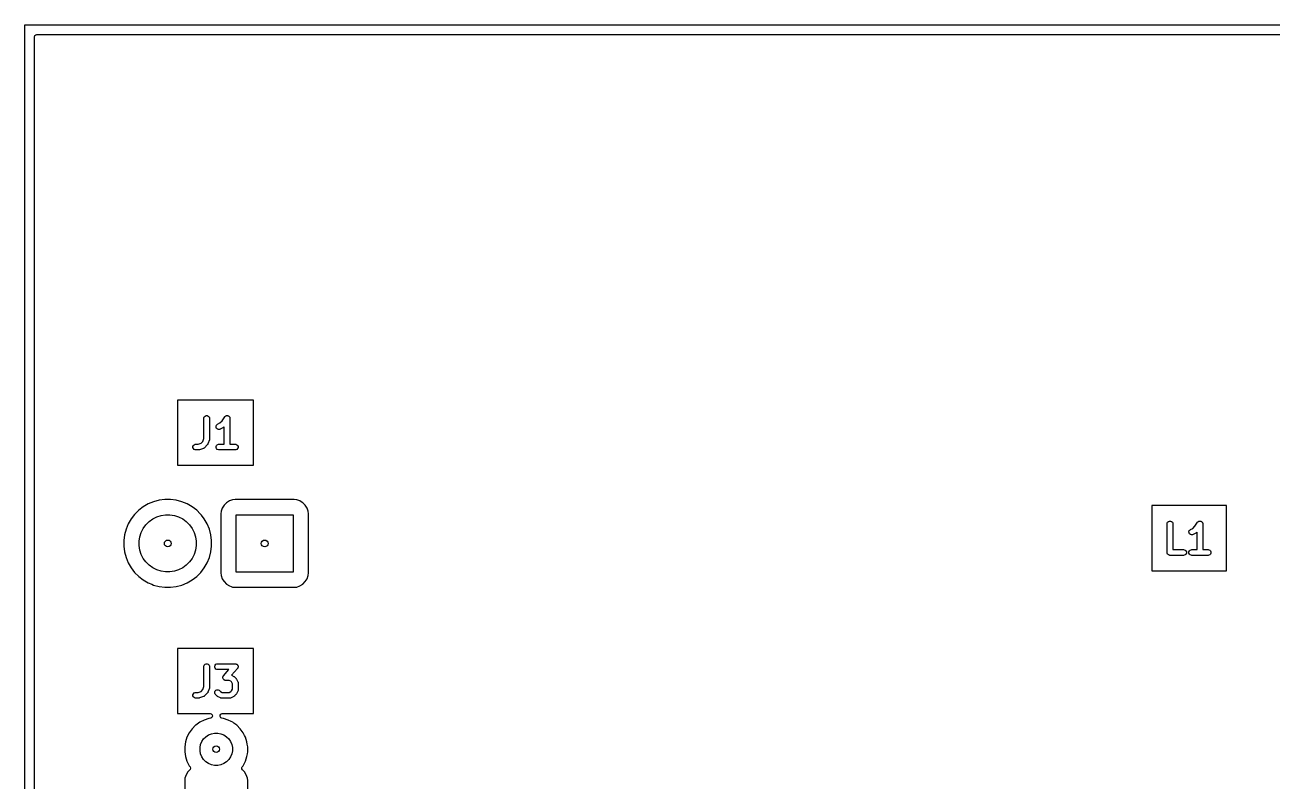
# Model space of a CAD drawing. Extents: x 20 to 124, y -124 to -20.
# Drawn here: x 20 to 85.3, y -59.6 to -20 of the extents above; entities that cross this region are included whole.
import ezdxf

# ---------------------------------------------------------------- set-up
doc = ezdxf.new("R2010")
doc.units = 0
doc.layers.add('BLACK', color=7, linetype='CONTINUOUS')
doc.layers.add('WHITE', color=7, linetype='CONTINUOUS')

msp = doc.modelspace()

# ---------------------------------------------------------------- linework, layer by layer
at = {"layer": 'BLACK', "linetype": 'CONTINUOUS'}
for p, q in [((20.5005, -20.6245), (20.520185, -20.557461)), ((20.5005, -43.073053), (20.5005, -20.6245)), ((20.520185, -20.557461), (20.572989, -20.511706)), ((20.572989, -20.511706), (20.6245, -20.5005)), ((20.6245, -20.5005), (123.3755, -20.5005)), ((31.9755, -39.657484), (27.993071, -39.657484)), ((27.993071, -39.657484), (27.993071, -43.073053)), ((31.9755, -43.073053), (31.9755, -39.657484)), ((29.39528, -40.532492), (29.436664, -40.491108)), ((29.436664, -40.491108), (29.490736, -40.46871)), ((29.490736, -40.46871), (29.549264, -40.46871)), ((29.549264, -40.46871), (29.603336, -40.491108)), ((29.603336, -40.491108), (29.64472, -40.532492)), ((30.466819, -40.53238), (30.485251, -40.509872)), ((30.485251, -40.509872), (30.497593, -40.501606)), ((30.497593, -40.501606), (30.508092, -40.491108)), ((30.508092, -40.491108), (30.521668, -40.485484)), ((30.521668, -40.485484), (30.533881, -40.477306)), ((30.533881, -40.477306), (30.548442, -40.474393)), ((30.548442, -40.474393), (30.562164, -40.46871)), ((30.562164, -40.46871), (30.576861, -40.46871)), ((30.576861, -40.46871), (30.591271, -40.465828)), ((30.591271, -40.465828), (30.605841, -40.46871)), ((30.605841, -40.46871), (30.620692, -40.46871)), ((30.620692, -40.46871), (30.634266, -40.474332)), ((30.634266, -40.474332), (30.648685, -40.477185)), ((30.648685, -40.477185), (30.661045, -40.485425)), ((30.661045, -40.485425), (30.674764, -40.491108)), ((30.674764, -40.491108), (30.685153, -40.501497)), ((30.685153, -40.501497), (30.697384, -40.509651)), ((30.697384, -40.509651), (30.705649, -40.521993)), ((29.37, -40.615828), (29.372882, -40.586564)), ((29.37, -41.662916), (29.37, -40.615828)), ((29.372882, -40.586564), (29.39528, -40.532492)), ((29.64472, -40.532492), (29.667118, -40.586564)), ((29.667118, -40.586564), (29.67, -40.615828)), ((29.67, -40.615828), (29.67, -41.687257)), ((30.014035, -41.025639), (30.032542, -40.970116)), ((30.018184, -41.084019), (30.014035, -41.025639)), ((30.044358, -41.136368), (30.018184, -41.084019)), ((30.032542, -40.970116), (30.070889, -40.925901)), ((30.088573, -41.174715), (30.044358, -41.136368)), ((30.070889, -40.925901), (30.095775, -40.910236)), ((30.095775, -40.910236), (30.21686, -40.849692)), ((30.21686, -40.849692), (30.332001, -40.734551)), ((30.372796, -41.107135), (30.229939, -41.178564)), ((30.332001, -40.734551), (30.466621, -40.532623)), ((30.385389, -41.099207), (30.372796, -41.107135)), ((30.389049, -41.097692), (30.385389, -41.099207)), ((30.393168, -41.09431), (30.389049, -41.097692)), ((30.397682, -41.09147), (30.393168, -41.09431)), ((30.400278, -41.088476), (30.397682, -41.09147)), ((30.41178, -41.079037), (30.400278, -41.088476)), ((30.441428, -41.049389), (30.41178, -41.079037)), ((30.441428, -41.965828), (30.441428, -41.049389)), ((30.466621, -40.532623), (30.466687, -40.532542)), ((30.466687, -40.532542), (30.466708, -40.532492)), ((30.466708, -40.532492), (30.466819, -40.53238)), ((30.705649, -40.521993), (30.716148, -40.532492)), ((30.716148, -40.532492), (30.721771, -40.546068)), ((30.721771, -40.546068), (30.72995, -40.558281)), ((30.72995, -40.558281), (30.732862, -40.572843)), ((30.732862, -40.572843), (30.738546, -40.586564)), ((30.738546, -40.586564), (30.741397, -40.615516)), ((30.741397, -40.615516), (30.741428, -40.61567)), ((30.741428, -40.61567), (30.741417, -40.615722)), ((30.741417, -40.615722), (30.741428, -40.615828)), ((30.741428, -40.615828), (30.741428, -41.965828)), ((29.317466, -41.820514), (29.37, -41.662916)), ((29.662302, -41.734692), (29.590873, -41.948977)), ((29.665601, -41.720182), (29.662302, -41.734692)), ((29.667118, -41.716521), (29.665601, -41.720182)), ((29.66764, -41.711212), (29.667118, -41.716521)), ((29.668822, -41.706018), (29.66764, -41.711212)), ((29.67, -41.687257), (29.668541, -41.702068)), ((29.668541, -41.702068), (29.668822, -41.706018)), ((30.144096, -41.193222), (30.088573, -41.174715)), ((30.202476, -41.189073), (30.144096, -41.193222)), ((30.229939, -41.178564), (30.202476, -41.189073)), ((28.801453, -42.086564), (28.823851, -42.032492)), ((28.801453, -42.145092), (28.801453, -42.086564)), ((28.823851, -42.199164), (28.801453, -42.145092)), ((28.823851, -42.032492), (28.865235, -41.991108)), ((28.865235, -42.240548), (28.823851, -42.199164)), ((28.865235, -41.991108), (28.919307, -41.96871)), ((28.919307, -42.262946), (28.865235, -42.240548)), ((28.919307, -41.96871), (28.948571, -41.965828)), ((28.948571, -42.265828), (28.919307, -42.262946)), ((28.948571, -41.965828), (29.067085, -41.965828)), ((29.091428, -42.265828), (28.948571, -42.265828)), ((29.067085, -41.965828), (29.224687, -41.913294)), ((29.106233, -42.264369), (29.091428, -42.265828)), ((29.110188, -42.264651), (29.106233, -42.264369)), ((29.115389, -42.263468), (29.110188, -42.264651)), ((29.120692, -42.262946), (29.115389, -42.263468)), ((29.124349, -42.26143), (29.120692, -42.262946)), ((29.138862, -42.258131), (29.124349, -42.26143)), ((29.353148, -42.186703), (29.138862, -42.258131)), ((29.224687, -41.913294), (29.317466, -41.820514)), ((29.379999, -42.174715), (29.353148, -42.186703)), ((29.38407, -42.171183), (29.379999, -42.174715)), ((29.38905, -42.169121), (29.38407, -42.171183)), ((29.41178, -42.150466), (29.38905, -42.169121)), ((29.554637, -42.007608), (29.41178, -42.150466)), ((29.573292, -41.984877), (29.554637, -42.007608)), ((29.575354, -41.979897), (29.573292, -41.984877)), ((29.578885, -41.975827), (29.575354, -41.979897)), ((29.590873, -41.948977), (29.578885, -41.975827)), ((30.015739, -42.086564), (30.038137, -42.032492)), ((30.015739, -42.145092), (30.015739, -42.086564)), ((30.038137, -42.199164), (30.015739, -42.145092)), ((30.038137, -42.032492), (30.079521, -41.991108)), ((30.079521, -42.240548), (30.038137, -42.199164)), ((30.079521, -41.991108), (30.133593, -41.96871)), ((30.133593, -42.262946), (30.079521, -42.240548)), ((30.133593, -41.96871), (30.162857, -41.965828)), ((30.162857, -42.265828), (30.133593, -42.262946)), ((30.162857, -41.965828), (30.441428, -41.965828)), ((31.02, -42.265828), (30.162857, -42.265828)), ((30.741428, -41.965828), (31.02, -41.965828)), ((31.02, -41.965828), (31.049264, -41.96871)), ((31.049264, -42.262946), (31.02, -42.265828)), ((31.049264, -41.96871), (31.103336, -41.991108)), ((31.103336, -42.240548), (31.049264, -42.262946)), ((31.103336, -41.991108), (31.14472, -42.032492)), ((31.14472, -42.199164), (31.103336, -42.240548)), ((31.14472, -42.032492), (31.167118, -42.086564)), ((31.167118, -42.145092), (31.14472, -42.199164)), ((31.167118, -42.086564), (31.167118, -42.145092)), ((20.5005, -47.011723), (20.5005, -43.073053)), ((27.993071, -43.073053), (31.9755, -43.073053)), ((26.738939, -44.979413), (26.460338, -45.094814)), ((27.030233, -44.901361), (26.738939, -44.979413)), ((27.329206, -44.862001), (27.030233, -44.901361)), ((27.329211, -44.862), (27.329206, -44.862001)), ((27.329217, -44.862), (27.329211, -44.862)), ((27.630783, -44.862), (27.329217, -44.862)), ((27.630788, -44.862), (27.630783, -44.862)), ((27.630793, -44.862001), (27.630788, -44.862)), ((27.929766, -44.901361), (27.630793, -44.862001)), ((28.22106, -44.979413), (27.929766, -44.901361)), ((28.499661, -45.094814), (28.22106, -44.979413)), ((30.557737, -45.032684), (30.430184, -45.160237)), ((30.710476, -44.936711), (30.557737, -45.032684)), ((30.880745, -44.877131), (30.710476, -44.936711)), ((30.88075, -44.87713), (30.880745, -44.877131)), ((31.015039, -44.862), (30.88075, -44.87713)), ((31.015046, -44.862), (31.015039, -44.862)), ((34.104954, -44.862), (31.015046, -44.862)), ((34.10496, -44.862), (34.104954, -44.862)), ((34.239249, -44.87713), (34.10496, -44.862)), ((34.239254, -44.877131), (34.239249, -44.87713)), ((34.409523, -44.936711), (34.239254, -44.877131)), ((34.477482, -44.979413), (34.409523, -44.936711)), ((34.562262, -45.032684), (34.477482, -44.979413)), ((34.689816, -45.160238), (34.562262, -45.032684)), ((25.746679, -45.642421), (25.563099, -45.881668)), ((25.746685, -45.642414), (25.746679, -45.642421)), ((25.959914, -45.429185), (25.746685, -45.642414)), ((25.959921, -45.429179), (25.959914, -45.429185)), ((26.199168, -45.245599), (25.959921, -45.429179)), ((26.460328, -45.094818), (26.199168, -45.245599)), ((26.460338, -45.094814), (26.460328, -45.094818)), ((26.905975, -45.776681), (27.129832, -45.703945)), ((27.129832, -45.703945), (27.362311, -45.667124)), ((27.362311, -45.667124), (27.597689, -45.667124)), ((27.597689, -45.667124), (27.830168, -45.703945)), ((27.830168, -45.703945), (28.054025, -45.776681)), ((28.499671, -45.094818), (28.499661, -45.094814)), ((28.760831, -45.245599), (28.499671, -45.094818)), ((29.000078, -45.429179), (28.760831, -45.245599)), ((29.000085, -45.429185), (29.000078, -45.429179)), ((29.188439, -45.617539), (29.000085, -45.429185)), ((29.213314, -45.642414), (29.188439, -45.617539)), ((29.21332, -45.642421), (29.213314, -45.642414)), ((29.249486, -45.689553), (29.21332, -45.642421)), ((29.3969, -45.881668), (29.249486, -45.689553)), ((30.27463, -45.48325), (30.2595, -45.617539)), ((30.2595, -45.617539), (30.2595, -48.70746)), ((30.274631, -45.483245), (30.27463, -45.48325)), ((30.334211, -45.312976), (30.274631, -45.483245)), ((30.430184, -45.160237), (30.334211, -45.312976)), ((31.06, -48.6625), (31.06, -45.6625)), ((31.06, -45.6625), (34.06, -45.6625)), ((34.06, -45.6625), (34.06, -48.6625)), ((34.785789, -45.312978), (34.689816, -45.160238)), ((34.845368, -45.483245), (34.785789, -45.312978)), ((34.8605, -45.617546), (34.845368, -45.483245)), ((34.8605, -48.596328), (34.8605, -45.617546)), ((82.946215, -45.182484), (79.035214, -45.182484)), ((79.035214, -45.182484), (79.035214, -48.596328)), ((82.946215, -45.617539), (82.946215, -45.182484)), ((82.946215, -48.596328), (82.946215, -45.617539)), ((25.412314, -46.142838), (25.296913, -46.421439)), ((25.412318, -46.142828), (25.412314, -46.142838)), ((25.563099, -45.881668), (25.412318, -46.142828)), ((26.094181, -46.588475), (26.20104, -46.378752)), ((26.20104, -46.378752), (26.339391, -46.188328)), ((26.339391, -46.188328), (26.505828, -46.021891)), ((26.505828, -46.021891), (26.696252, -45.88354)), ((26.696252, -45.88354), (26.905975, -45.776681)), ((28.054025, -45.776681), (28.263748, -45.88354)), ((28.263748, -45.88354), (28.454172, -46.021891)), ((28.454172, -46.021891), (28.620609, -46.188328)), ((28.620609, -46.188328), (28.75896, -46.378752)), ((28.75896, -46.378752), (28.865819, -46.588475)), ((29.547683, -46.142832), (29.3969, -45.881668)), ((29.663087, -46.421442), (29.547683, -46.142832)), ((79.840714, -46.140828), (79.843596, -46.111564)), ((79.840714, -47.640828), (79.840714, -46.140828)), ((79.843596, -46.111564), (79.865994, -46.057492)), ((79.865994, -46.057492), (79.907378, -46.016108)), ((79.907378, -46.016108), (79.96145, -45.99371)), ((79.96145, -45.99371), (80.019978, -45.99371)), ((80.019978, -45.99371), (80.07405, -46.016108)), ((80.07405, -46.016108), (80.115434, -46.057492)), ((80.115434, -46.057492), (80.137832, -46.111564)), ((80.137832, -46.111564), (80.140714, -46.140828)), ((80.140714, -46.140828), (80.140714, -47.490828)), ((81.06649, -46.435236), (81.187575, -46.374692)), ((81.187575, -46.374692), (81.302716, -46.259551)), ((81.302716, -46.259551), (81.437336, -46.057623)), ((81.437336, -46.057623), (81.437402, -46.057542)), ((81.437402, -46.057542), (81.437423, -46.057492)), ((81.437423, -46.057492), (81.437534, -46.05738)), ((81.437534, -46.05738), (81.455966, -46.034872)), ((81.455966, -46.034872), (81.468308, -46.026606)), ((81.468308, -46.026606), (81.478807, -46.016108)), ((81.478807, -46.016108), (81.492383, -46.010484)), ((81.492383, -46.010484), (81.504596, -46.002306)), ((81.504596, -46.002306), (81.519157, -45.999393)), ((81.519157, -45.999393), (81.532879, -45.99371)), ((81.532879, -45.99371), (81.547576, -45.99371)), ((81.547576, -45.99371), (81.561986, -45.990828)), ((81.561986, -45.990828), (81.576556, -45.99371)), ((81.576556, -45.99371), (81.591407, -45.99371)), ((81.591407, -45.99371), (81.604981, -45.999332)), ((81.604981, -45.999332), (81.6194, -46.002185)), ((81.6194, -46.002185), (81.63176, -46.010425)), ((81.63176, -46.010425), (81.645479, -46.016108)), ((81.645479, -46.016108), (81.655868, -46.026497)), ((81.655868, -46.026497), (81.668099, -46.034651)), ((81.668099, -46.034651), (81.676364, -46.046993)), ((81.676364, -46.046993), (81.686863, -46.057492)), ((81.686863, -46.057492), (81.692486, -46.071068)), ((81.692486, -46.071068), (81.700665, -46.083281)), ((81.700665, -46.083281), (81.703577, -46.097843)), ((81.703577, -46.097843), (81.709261, -46.111564)), ((81.709261, -46.111564), (81.712112, -46.140516)), ((81.712112, -46.140516), (81.712143, -46.14067)), ((81.712143, -46.14067), (81.712132, -46.140722)), ((81.712132, -46.140722), (81.712143, -46.140828)), ((81.712143, -46.140828), (81.712143, -47.490828)), ((20.5005, -56.078053), (20.5005, -47.011723)), ((25.179501, -47.011706), (25.1795, -47.011723)), ((25.1795, -47.011723), (25.1795, -47.313276)), ((25.218861, -46.712733), (25.179501, -47.011706)), ((25.296913, -46.421439), (25.218861, -46.712733)), ((25.984624, -47.044811), (26.021445, -46.812332)), ((25.984624, -47.280189), (25.984624, -47.044811)), ((26.021445, -46.812332), (26.094181, -46.588475)), ((28.865819, -46.588475), (28.938555, -46.812332)), ((28.938555, -46.812332), (28.975376, -47.044811)), ((28.975376, -47.044811), (28.975376, -47.280189)), ((29.741138, -46.712732), (29.663087, -46.421442)), ((29.7805, -47.011717), (29.741138, -46.712732)), ((29.7805, -47.313283), (29.7805, -47.011717)), ((80.98475, -46.550639), (81.003257, -46.495116)), ((80.988899, -46.609019), (80.98475, -46.550639)), ((81.015073, -46.661368), (80.988899, -46.609019)), ((81.003257, -46.495116), (81.041604, -46.450901)), ((81.059288, -46.699715), (81.015073, -46.661368)), ((81.041604, -46.450901), (81.06649, -46.435236)), ((81.114811, -46.718222), (81.059288, -46.699715)), ((81.173191, -46.714073), (81.114811, -46.718222)), ((81.200654, -46.703564), (81.173191, -46.714073)), ((81.343511, -46.632135), (81.200654, -46.703564)), ((81.356104, -46.624207), (81.343511, -46.632135)), ((81.359764, -46.622692), (81.356104, -46.624207)), ((81.363883, -46.61931), (81.359764, -46.622692)), ((81.368397, -46.61647), (81.363883, -46.61931)), ((81.370993, -46.613476), (81.368397, -46.61647)), ((81.382495, -46.604037), (81.370993, -46.613476)), ((81.412143, -46.574389), (81.382495, -46.604037)), ((81.412143, -47.490828), (81.412143, -46.574389)), ((25.1795, -47.313276), (25.179501, -47.313293)), ((25.179501, -47.313293), (25.218861, -47.612266)), ((25.218861, -47.612266), (25.296913, -47.90356)), ((26.021445, -47.512668), (25.984624, -47.280189)), ((26.094181, -47.736525), (26.021445, -47.512668)), ((28.938555, -47.512668), (28.865819, -47.736525)), ((28.975376, -47.280189), (28.938555, -47.512668)), ((29.663087, -47.903558), (29.741138, -47.612268)), ((29.741138, -47.612268), (29.7805, -47.313283)), ((79.843596, -47.670092), (79.840714, -47.640828)), ((79.865994, -47.724164), (79.843596, -47.670092)), ((80.140714, -47.490828), (80.705, -47.490828)), ((80.705, -47.490828), (80.734264, -47.49371)), ((80.734264, -47.49371), (80.788336, -47.516108)), ((80.788336, -47.516108), (80.82972, -47.557492)), ((80.82972, -47.557492), (80.852118, -47.611564)), ((80.852118, -47.670092), (80.82972, -47.724164)), ((80.852118, -47.611564), (80.852118, -47.670092)), ((80.986454, -47.611564), (81.008852, -47.557492)), ((80.986454, -47.670092), (80.986454, -47.611564)), ((81.008852, -47.724164), (80.986454, -47.670092)), ((81.008852, -47.557492), (81.050236, -47.516108)), ((81.050236, -47.516108), (81.104308, -47.49371)), ((81.104308, -47.49371), (81.133572, -47.490828)), ((81.133572, -47.490828), (81.412143, -47.490828)), ((81.712143, -47.490828), (81.990715, -47.490828)), ((81.990715, -47.490828), (82.019979, -47.49371)), ((82.019979, -47.49371), (82.074051, -47.516108)), ((82.074051, -47.516108), (82.115435, -47.557492)), ((82.115435, -47.557492), (82.137833, -47.611564)), ((82.137833, -47.670092), (82.115435, -47.724164)), ((82.137833, -47.611564), (82.137833, -47.670092)), ((25.296913, -47.90356), (25.412314, -48.182161)), ((25.412314, -48.182161), (25.412318, -48.182171)), ((25.412318, -48.182171), (25.563099, -48.443331)), ((26.20104, -47.946248), (26.094181, -47.736525)), ((26.339391, -48.136672), (26.20104, -47.946248)), ((26.505828, -48.303109), (26.339391, -48.136672)), ((26.696252, -48.44146), (26.505828, -48.303109)), ((28.454172, -48.303109), (28.263748, -48.44146)), ((28.620609, -48.136672), (28.454172, -48.303109)), ((28.75896, -47.946248), (28.620609, -48.136672)), ((28.865819, -47.736525), (28.75896, -47.946248)), ((29.3969, -48.443332), (29.547683, -48.182168)), ((29.547683, -48.182168), (29.663087, -47.903558)), ((79.907378, -47.765548), (79.865994, -47.724164)), ((79.96145, -47.787946), (79.907378, -47.765548)), ((79.990714, -47.790828), (79.96145, -47.787946)), ((80.705, -47.790828), (79.990714, -47.790828)), ((80.734264, -47.787946), (80.705, -47.790828)), ((80.788336, -47.765548), (80.734264, -47.787946)), ((80.82972, -47.724164), (80.788336, -47.765548)), ((81.050236, -47.765548), (81.008852, -47.724164)), ((81.104308, -47.787946), (81.050236, -47.765548)), ((81.133572, -47.790828), (81.104308, -47.787946)), ((81.990715, -47.790828), (81.133572, -47.790828)), ((82.019979, -47.787946), (81.990715, -47.790828)), ((82.074051, -47.765548), (82.019979, -47.787946)), ((82.115435, -47.724164), (82.074051, -47.765548)), ((25.563099, -48.443331), (25.746679, -48.682578)), ((25.746679, -48.682578), (25.746685, -48.682585)), ((25.746685, -48.682585), (25.959914, -48.895814)), ((25.959914, -48.895814), (25.959921, -48.89582)), ((25.959921, -48.89582), (26.199168, -49.0794)), ((26.905975, -48.548319), (26.696252, -48.44146)), ((27.129832, -48.621055), (26.905975, -48.548319)), ((27.362311, -48.657876), (27.129832, -48.621055)), ((27.597689, -48.657876), (27.362311, -48.657876)), ((27.830168, -48.621055), (27.597689, -48.657876)), ((28.054025, -48.548319), (27.830168, -48.621055)), ((28.263748, -48.44146), (28.054025, -48.548319)), ((28.760832, -49.0794), (29.00008, -48.895819)), ((29.00008, -48.895819), (29.213319, -48.68258)), ((29.213319, -48.68258), (29.3969, -48.443332)), ((30.2595, -48.70746), (30.27463, -48.841749)), ((30.27463, -48.841749), (30.274631, -48.841754)), ((30.274631, -48.841754), (30.334211, -49.012023)), ((34.06, -48.6625), (31.06, -48.6625)), ((34.785789, -49.012022), (34.845368, -48.841755)), ((34.845368, -48.841755), (34.8605, -48.707454)), ((34.8605, -48.707454), (34.8605, -48.596328)), ((79.035214, -48.596328), (82.946215, -48.596328)), ((26.199168, -49.0794), (26.460328, -49.230181)), ((26.460328, -49.230181), (26.460329, -49.230181)), ((26.460329, -49.230181), (26.460332, -49.230183)), ((26.460332, -49.230183), (26.646072, -49.307119)), ((26.646072, -49.307119), (26.738939, -49.345586)), ((26.738939, -49.345586), (26.73894, -49.345586)), ((26.73894, -49.345586), (26.738942, -49.345587)), ((26.738942, -49.345587), (27.030232, -49.423638)), ((27.030232, -49.423638), (27.329217, -49.463)), ((27.329217, -49.463), (27.329224, -49.463)), ((27.329224, -49.463), (27.630776, -49.463)), ((27.630776, -49.463), (27.630783, -49.463)), ((27.630783, -49.463), (27.929768, -49.423638)), ((27.929768, -49.423638), (28.221058, -49.345587)), ((28.221058, -49.345587), (28.499668, -49.230183)), ((28.499668, -49.230183), (28.760832, -49.0794)), ((30.334211, -49.012023), (30.376547, -49.0794)), ((30.376547, -49.0794), (30.430184, -49.164762)), ((30.430184, -49.164762), (30.557738, -49.292316)), ((30.557738, -49.292316), (30.710478, -49.388289)), ((30.710478, -49.388289), (30.8115, -49.423638)), ((30.8115, -49.423638), (30.880745, -49.447868)), ((30.880745, -49.447868), (30.88075, -49.447869)), ((30.88075, -49.447869), (30.971246, -49.458065)), ((30.971246, -49.458065), (31.01504, -49.462999)), ((31.01504, -49.462999), (31.015043, -49.463)), ((31.015043, -49.463), (31.015046, -49.463)), ((31.015046, -49.463), (34.104957, -49.463)), ((34.104957, -49.463), (34.104958, -49.462999)), ((34.104958, -49.462999), (34.172104, -49.455434)), ((34.172104, -49.455434), (34.239249, -49.447869)), ((34.239249, -49.447869), (34.239252, -49.447868)), ((34.239252, -49.447868), (34.239255, -49.447868)), ((34.239255, -49.447868), (34.409522, -49.388289)), ((34.409522, -49.388289), (34.562262, -49.292316)), ((34.562262, -49.292316), (34.689816, -49.164762)), ((34.689816, -49.164762), (34.785789, -49.012022)), ((31.977225, -52.663687), (27.993071, -52.663687)), ((27.993071, -52.663687), (27.993071, -56.078053)), ((31.977225, -56.078053), (31.977225, -52.663687)), ((29.372882, -53.591564), (29.39528, -53.537492)), ((29.39528, -53.537492), (29.436664, -53.496108)), ((29.436664, -53.496108), (29.490736, -53.47371)), ((29.490736, -53.47371), (29.549264, -53.47371)), ((29.549264, -53.47371), (29.603336, -53.496108)), ((29.603336, -53.496108), (29.64472, -53.537492)), ((29.64472, -53.537492), (29.667118, -53.591564)), ((29.94431, -53.591564), (29.966708, -53.537492)), ((29.966708, -53.537492), (30.008092, -53.496108)), ((30.008092, -53.496108), (30.062164, -53.47371)), ((30.062164, -53.47371), (30.091428, -53.470828)), ((30.091428, -53.470828), (31.02, -53.470828)), ((31.02, -53.470828), (31.035477, -53.472352)), ((31.035477, -53.472352), (31.039412, -53.47209)), ((31.039412, -53.47209), (31.042122, -53.473006)), ((31.042122, -53.473006), (31.049264, -53.47371)), ((31.049264, -53.47371), (31.071778, -53.483036)), ((31.071778, -53.483036), (31.094854, -53.49084)), ((31.094854, -53.49084), (31.098661, -53.494171)), ((31.098661, -53.494171), (31.103336, -53.496108)), ((31.103336, -53.496108), (31.120565, -53.513337)), ((31.120565, -53.513337), (31.138901, -53.529381)), ((31.138901, -53.529381), (31.141143, -53.533915)), ((31.141143, -53.533915), (31.14472, -53.537492)), ((31.14472, -53.537492), (31.154046, -53.560008)), ((31.154046, -53.560008), (31.164845, -53.581844)), ((29.37, -53.620828), (29.372882, -53.591564)), ((29.37, -54.667916), (29.37, -53.620828)), ((29.667118, -53.591564), (29.67, -53.620828)), ((29.67, -53.620828), (29.67, -54.692257)), ((29.94431, -53.650092), (29.94431, -53.591564)), ((29.966708, -53.704164), (29.94431, -53.650092)), ((30.008092, -53.745548), (29.966708, -53.704164)), ((30.062164, -53.767946), (30.008092, -53.745548)), ((30.091428, -53.770828), (30.062164, -53.767946)), ((30.689435, -53.770828), (30.091428, -53.770828)), ((30.371261, -54.172845), (30.372882, -54.168052)), ((30.372882, -54.197154), (30.371261, -54.172845)), ((30.372882, -54.162993), (30.382205, -54.140484)), ((30.372882, -54.168052), (30.372882, -54.162993)), ((30.372882, -54.221521), (30.372882, -54.197154)), ((30.374818, -54.226196), (30.372882, -54.221521)), ((30.375155, -54.231241), (30.374818, -54.226196)), ((30.385953, -54.253076), (30.375155, -54.231241)), ((30.382205, -54.140484), (30.390012, -54.117403)), ((30.390012, -54.117403), (30.394183, -54.111566)), ((30.394183, -54.111566), (30.39528, -54.108921)), ((30.39528, -54.108921), (30.398069, -54.106131)), ((30.398069, -54.106131), (30.407113, -54.093481)), ((30.407113, -54.093481), (30.689435, -53.770828)), ((31.132886, -53.719604), (30.825952, -54.070386)), ((30.825952, -54.070386), (30.944225, -54.129521)), ((30.944225, -54.129521), (30.956819, -54.137449)), ((30.956819, -54.137449), (30.960479, -54.138965)), ((30.960479, -54.138965), (30.964599, -54.142346)), ((30.964599, -54.142346), (30.96911, -54.145186)), ((30.96911, -54.145186), (30.971704, -54.148177)), ((30.971704, -54.148177), (30.98321, -54.15762)), ((30.98321, -54.15762), (31.054638, -54.229049)), ((31.054638, -54.229049), (31.064076, -54.240549)), ((31.141929, -53.706954), (31.132886, -53.719604)), ((31.14472, -53.704164), (31.141929, -53.706954)), ((31.145815, -53.701519), (31.14472, -53.704164)), ((31.149988, -53.695683), (31.145815, -53.701519)), ((31.157793, -53.672603), (31.149988, -53.695683)), ((31.167118, -53.650092), (31.157793, -53.672603)), ((31.164845, -53.581844), (31.165181, -53.586888)), ((31.165181, -53.586888), (31.167118, -53.591564)), ((31.167118, -53.591564), (31.167118, -53.615939)), ((31.167118, -53.615939), (31.168738, -53.64024)), ((31.168738, -53.64024), (31.167118, -53.64503)), ((31.167118, -53.64503), (31.167118, -53.650092)), ((29.224687, -54.918294), (29.317466, -54.825514)), ((29.317466, -54.825514), (29.37, -54.667916)), ((29.662302, -54.739692), (29.590873, -54.953977)), ((29.665601, -54.725182), (29.662302, -54.739692)), ((29.667118, -54.721521), (29.665601, -54.725182)), ((29.66764, -54.716212), (29.667118, -54.721521)), ((29.668822, -54.711018), (29.66764, -54.716212)), ((29.67, -54.692257), (29.668541, -54.707068)), ((29.668541, -54.707068), (29.668822, -54.711018)), ((29.966707, -54.894636), (30.008093, -54.85325)), ((30.008093, -54.85325), (30.062165, -54.830853)), ((30.062165, -54.830853), (30.120691, -54.830853)), ((30.120691, -54.830853), (30.174763, -54.85325)), ((30.174763, -54.85325), (30.197494, -54.871905)), ((30.197494, -54.871905), (30.25171, -54.926121)), ((30.39528, -54.275593), (30.385953, -54.253076)), ((30.398856, -54.279169), (30.39528, -54.275593)), ((30.401099, -54.283704), (30.398856, -54.279169)), ((30.419434, -54.299747), (30.401099, -54.283704)), ((30.436664, -54.316977), (30.419434, -54.299747)), ((30.441338, -54.318913), (30.436664, -54.316977)), ((30.445146, -54.322245), (30.441338, -54.318913)), ((30.468227, -54.330051), (30.445146, -54.322245)), ((30.490736, -54.339375), (30.468227, -54.330051)), ((30.497873, -54.340077), (30.490736, -54.339375)), ((30.500588, -54.340996), (30.497873, -54.340077)), ((30.504527, -54.340733), (30.500588, -54.340996)), ((30.52, -54.342257), (30.504527, -54.340733)), ((30.698876, -54.342257), (30.52, -54.342257)), ((30.788289, -54.386963), (30.698876, -54.342257)), ((30.825292, -54.423967), (30.788289, -54.386963)), ((30.87, -54.513381), (30.825292, -54.423967)), ((30.825292, -54.889117), (30.87, -54.799703)), ((30.87, -54.799703), (30.87, -54.513381)), ((31.064076, -54.240549), (31.06707, -54.243146)), ((31.06707, -54.243146), (31.06991, -54.247658)), ((31.06991, -54.247658), (31.073292, -54.251779)), ((31.073292, -54.251779), (31.074807, -54.255438)), ((31.074807, -54.255438), (31.082735, -54.268032)), ((31.082735, -54.268032), (31.154164, -54.410888)), ((31.154164, -54.410888), (31.164673, -54.438352)), ((31.164673, -54.874733), (31.154164, -54.902197)), ((31.164673, -54.438352), (31.165054, -54.443726)), ((31.165054, -54.869358), (31.164673, -54.874733)), ((31.165054, -54.443726), (31.167118, -54.448707)), ((31.167118, -54.864378), (31.165054, -54.869358)), ((31.167118, -54.448707), (31.17, -54.477971)), ((31.17, -54.835114), (31.167118, -54.864378)), ((31.17, -54.477971), (31.17, -54.835114)), ((28.801453, -55.091564), (28.823851, -55.037492)), ((28.801453, -55.150092), (28.801453, -55.091564)), ((28.823851, -55.204164), (28.801453, -55.150092)), ((28.823851, -55.037492), (28.865235, -54.996108)), ((28.865235, -55.245548), (28.823851, -55.204164)), ((28.865235, -54.996108), (28.919307, -54.97371)), ((28.919307, -55.267946), (28.865235, -55.245548)), ((28.919307, -54.97371), (28.948571, -54.970828)), ((28.948571, -55.270828), (28.919307, -55.267946)), ((28.948571, -54.970828), (29.067085, -54.970828)), ((29.091428, -55.270828), (28.948571, -55.270828)), ((29.067085, -54.970828), (29.224687, -54.918294)), ((29.106233, -55.269369), (29.091428, -55.270828)), ((29.110188, -55.269651), (29.106233, -55.269369)), ((29.115389, -55.268468), (29.110188, -55.269651)), ((29.120692, -55.267946), (29.115389, -55.268468)), ((29.124349, -55.26643), (29.120692, -55.267946)), ((29.138862, -55.263131), (29.124349, -55.26643)), ((29.353148, -55.191703), (29.138862, -55.263131)), ((29.379999, -55.179715), (29.353148, -55.191703)), ((29.38407, -55.176183), (29.379999, -55.179715)), ((29.38905, -55.174121), (29.38407, -55.176183)), ((29.41178, -55.155466), (29.38905, -55.174121)), ((29.554637, -55.012608), (29.41178, -55.155466)), ((29.573292, -54.989877), (29.554637, -55.012608)), ((29.575354, -54.984897), (29.573292, -54.989877)), ((29.578885, -54.980827), (29.575354, -54.984897)), ((29.590873, -54.953977), (29.578885, -54.980827)), ((29.94431, -54.948708), (29.966707, -54.894636)), ((29.94431, -55.007234), (29.94431, -54.948708)), ((29.966707, -55.061306), (29.94431, -55.007234)), ((29.985362, -55.084037), (29.966707, -55.061306)), ((30.056791, -55.155466), (29.985362, -55.084037)), ((30.068295, -55.164907), (30.056791, -55.155466)), ((30.07089, -55.167899), (30.068295, -55.164907)), ((30.075399, -55.170737), (30.07089, -55.167899)), ((30.079522, -55.174121), (30.075399, -55.170737)), ((30.083183, -55.175637), (30.079522, -55.174121)), ((30.095775, -55.183564), (30.083183, -55.175637)), ((30.238633, -55.254992), (30.095775, -55.183564)), ((30.266096, -55.265502), (30.238633, -55.254992)), ((30.25171, -54.926121), (30.341124, -54.970828)), ((30.271471, -55.265883), (30.266096, -55.265502)), ((30.27645, -55.267946), (30.271471, -55.265883)), ((30.305714, -55.270828), (30.27645, -55.267946)), ((30.734285, -55.270828), (30.305714, -55.270828)), ((30.341124, -54.970828), (30.698876, -54.970828)), ((30.698876, -54.970828), (30.788289, -54.926121)), ((30.763549, -55.267946), (30.734285, -55.270828)), ((30.768527, -55.265883), (30.763549, -55.267946)), ((30.773903, -55.265502), (30.768527, -55.265883)), ((30.801366, -55.254992), (30.773903, -55.265502)), ((30.788289, -54.926121), (30.825292, -54.889117)), ((30.944225, -55.183564), (30.801366, -55.254992)), ((30.956819, -55.175635), (30.944225, -55.183564)), ((30.960479, -55.17412), (30.956819, -55.175635)), ((30.964599, -55.170738), (30.960479, -55.17412)), ((30.96911, -55.167899), (30.964599, -55.170738)), ((30.971704, -55.164907), (30.96911, -55.167899)), ((30.98321, -55.155465), (30.971704, -55.164907)), ((31.054638, -55.084036), (30.98321, -55.155465)), ((31.064076, -55.072535), (31.054638, -55.084036)), ((31.06707, -55.069939), (31.064076, -55.072535)), ((31.06991, -55.065426), (31.06707, -55.069939)), ((31.073292, -55.061306), (31.06991, -55.065426)), ((31.074807, -55.057646), (31.073292, -55.061306)), ((31.082735, -55.045053), (31.074807, -55.057646)), ((31.154164, -54.902197), (31.082735, -55.045053)), ((20.5005, -65.060894), (20.5005, -56.078053)), ((27.993071, -56.078053), (29.696907, -56.078053)), ((29.696907, -56.078053), (29.763946, -56.097738)), ((29.763946, -56.097738), (29.809701, -56.150542)), ((29.809701, -56.150542), (29.819645, -56.2197)), ((30.223629, -56.235285), (30.224627, -56.165423)), ((30.224627, -56.165423), (30.263237, -56.10719)), ((30.263237, -56.10719), (30.3272, -56.079076)), ((30.3272, -56.079076), (30.343093, -56.078053)), ((30.343093, -56.078053), (31.977225, -56.078053)), ((28.944768, -56.688571), (28.761071, -56.872268)), ((28.944774, -56.688566), (28.944768, -56.688571)), ((29.154945, -56.535868), (28.944774, -56.688566)), ((29.386423, -56.417922), (29.154945, -56.535868)), ((29.633506, -56.33764), (29.386423, -56.417922)), ((29.716305, -56.324526), (29.633506, -56.33764)), ((29.731842, -56.32103), (29.716305, -56.324526)), ((29.79062, -56.283256), (29.731842, -56.32103)), ((29.819645, -56.2197), (29.79062, -56.283256)), ((30.26056, -56.294597), (30.223629, -56.235285)), ((30.323695, -56.324526), (30.26056, -56.294597)), ((30.406493, -56.33764), (30.323695, -56.324526)), ((30.653576, -56.417922), (30.406493, -56.33764)), ((30.812764, -56.499034), (30.653576, -56.417922)), ((30.885051, -56.535866), (30.812764, -56.499034)), ((30.885053, -56.535867), (30.885051, -56.535866)), ((30.885054, -56.535868), (30.885053, -56.535867)), ((30.953006, -56.585238), (30.885054, -56.535868)), ((31.095229, -56.688569), (30.953006, -56.585238)), ((31.278931, -56.872271), (31.095229, -56.688569)), ((28.490422, -57.313923), (28.41014, -57.561006)), ((28.608368, -57.082445), (28.490422, -57.313923)), ((28.761066, -56.872274), (28.608368, -57.082445)), ((28.761071, -56.872268), (28.761066, -56.872274)), ((29.270367, -57.546813), (29.362941, -57.408266)), ((29.362941, -57.408266), (29.480766, -57.290441)), ((29.480766, -57.290441), (29.619313, -57.197867)), ((29.619313, -57.197867), (29.773258, -57.134101)), ((29.773258, -57.134101), (29.936685, -57.101593)), ((29.936685, -57.101593), (30.103315, -57.101593)), ((30.103315, -57.101593), (30.266742, -57.134101)), ((30.266742, -57.134101), (30.420687, -57.197867)), ((30.420687, -57.197867), (30.559234, -57.290441)), ((30.559234, -57.290441), (30.677059, -57.408266)), ((30.677059, -57.408266), (30.769633, -57.546813)), ((31.431634, -57.082449), (31.278931, -56.872271)), ((31.506787, -57.229945), (31.431634, -57.082449)), ((31.549577, -57.313923), (31.506787, -57.229945)), ((31.549577, -57.313925), (31.549577, -57.313923)), ((31.549579, -57.313928), (31.549577, -57.313925)), ((31.62986, -57.561007), (31.549579, -57.313928)), ((28.41014, -57.561006), (28.3695, -57.817597)), ((28.3695, -57.817597), (28.3695, -58.077402)), ((28.3695, -58.077402), (28.41014, -58.333993)), ((29.174093, -57.864185), (29.206601, -57.700758)), ((29.174093, -58.030815), (29.174093, -57.864185)), ((29.206601, -58.194242), (29.174093, -58.030815)), ((29.206601, -57.700758), (29.270367, -57.546813)), ((30.769633, -57.546813), (30.833399, -57.700758)), ((30.833399, -57.700758), (30.865907, -57.864185)), ((30.865907, -58.030815), (30.833399, -58.194242)), ((30.865907, -57.864185), (30.865907, -58.030815)), ((31.648947, -57.681521), (31.62986, -57.561007)), ((31.6705, -57.817597), (31.648947, -57.681521)), ((31.652539, -58.190798), (31.6705, -58.077402)), ((31.6705, -58.077402), (31.6705, -57.817597)), ((28.41014, -58.333993), (28.490422, -58.581076)), ((28.490422, -58.581076), (28.608368, -58.812554)), ((29.270367, -58.348187), (29.206601, -58.194242)), ((29.362941, -58.486734), (29.270367, -58.348187)), ((29.480766, -58.604559), (29.362941, -58.486734)), ((29.619313, -58.697133), (29.480766, -58.604559)), ((29.773258, -58.760899), (29.619313, -58.697133)), ((29.936685, -58.793407), (29.773258, -58.760899)), ((30.103315, -58.793407), (29.936685, -58.793407)), ((30.266742, -58.760899), (30.103315, -58.793407)), ((30.420687, -58.697133), (30.266742, -58.760899)), ((30.559234, -58.604559), (30.420687, -58.697133)), ((30.677059, -58.486734), (30.559234, -58.604559)), ((30.769633, -58.348187), (30.677059, -58.486734)), ((30.833399, -58.194242), (30.769633, -58.348187)), ((31.431634, -58.812551), (31.549579, -58.581072)), ((31.549579, -58.581072), (31.62986, -58.333993)), ((31.62986, -58.333993), (31.652539, -58.190798)), ((28.38463, -59.45825), (28.3695, -59.592539)), ((28.384631, -59.458245), (28.38463, -59.45825)), ((28.444211, -59.287976), (28.384631, -59.458245)), ((28.540183, -59.135239), (28.444211, -59.287976)), ((28.640577, -59.034845), (28.540183, -59.135239)), ((28.608368, -58.812554), (28.653213, -58.874279)), ((28.660867, -59.008139), (28.640577, -59.034845)), ((28.653213, -58.874279), (28.676693, -58.940085)), ((28.676693, -58.940085), (28.660867, -59.008139)), ((31.365938, -58.973522), (31.370922, -58.90383)), ((31.399423, -59.034845), (31.365938, -58.973522)), ((31.370922, -58.90383), (31.386784, -58.87428)), ((31.386784, -58.87428), (31.431634, -58.812551)), ((31.499816, -59.135238), (31.399423, -59.034845)), ((31.595789, -59.287978), (31.499816, -59.135238)), ((31.655368, -59.458245), (31.595789, -59.287978)), ((31.6705, -59.592546), (31.655368, -59.458245)), ((28.3695, -59.592539), (28.3695, -61.38246)), ((31.6705, -61.382454), (31.6705, -59.592546))]:
    msp.add_line(p, q, dxfattribs=at)
at = {"layer": 'BLACK'}
for centre in [(27.48, -47.1625), (32.56, -47.1625), (30.02, -57.9475)]:
    msp.add_circle(centre, 0.175, dxfattribs=at)
at = {"layer": 'WHITE', "linetype": 'CONTINUOUS'}
for p, q in [((20, -20), (124, -20)), ((20, -124), (20, -20))]:
    msp.add_line(p, q, dxfattribs=at)
at = {"layer": 'WHITE'}
for centre in [(27.48, -47.1625), (32.56, -47.1625), (30.02, -57.9475)]:
    msp.add_circle(centre, 0.175, dxfattribs=at)

doc.saveas('drawing.dxf')
